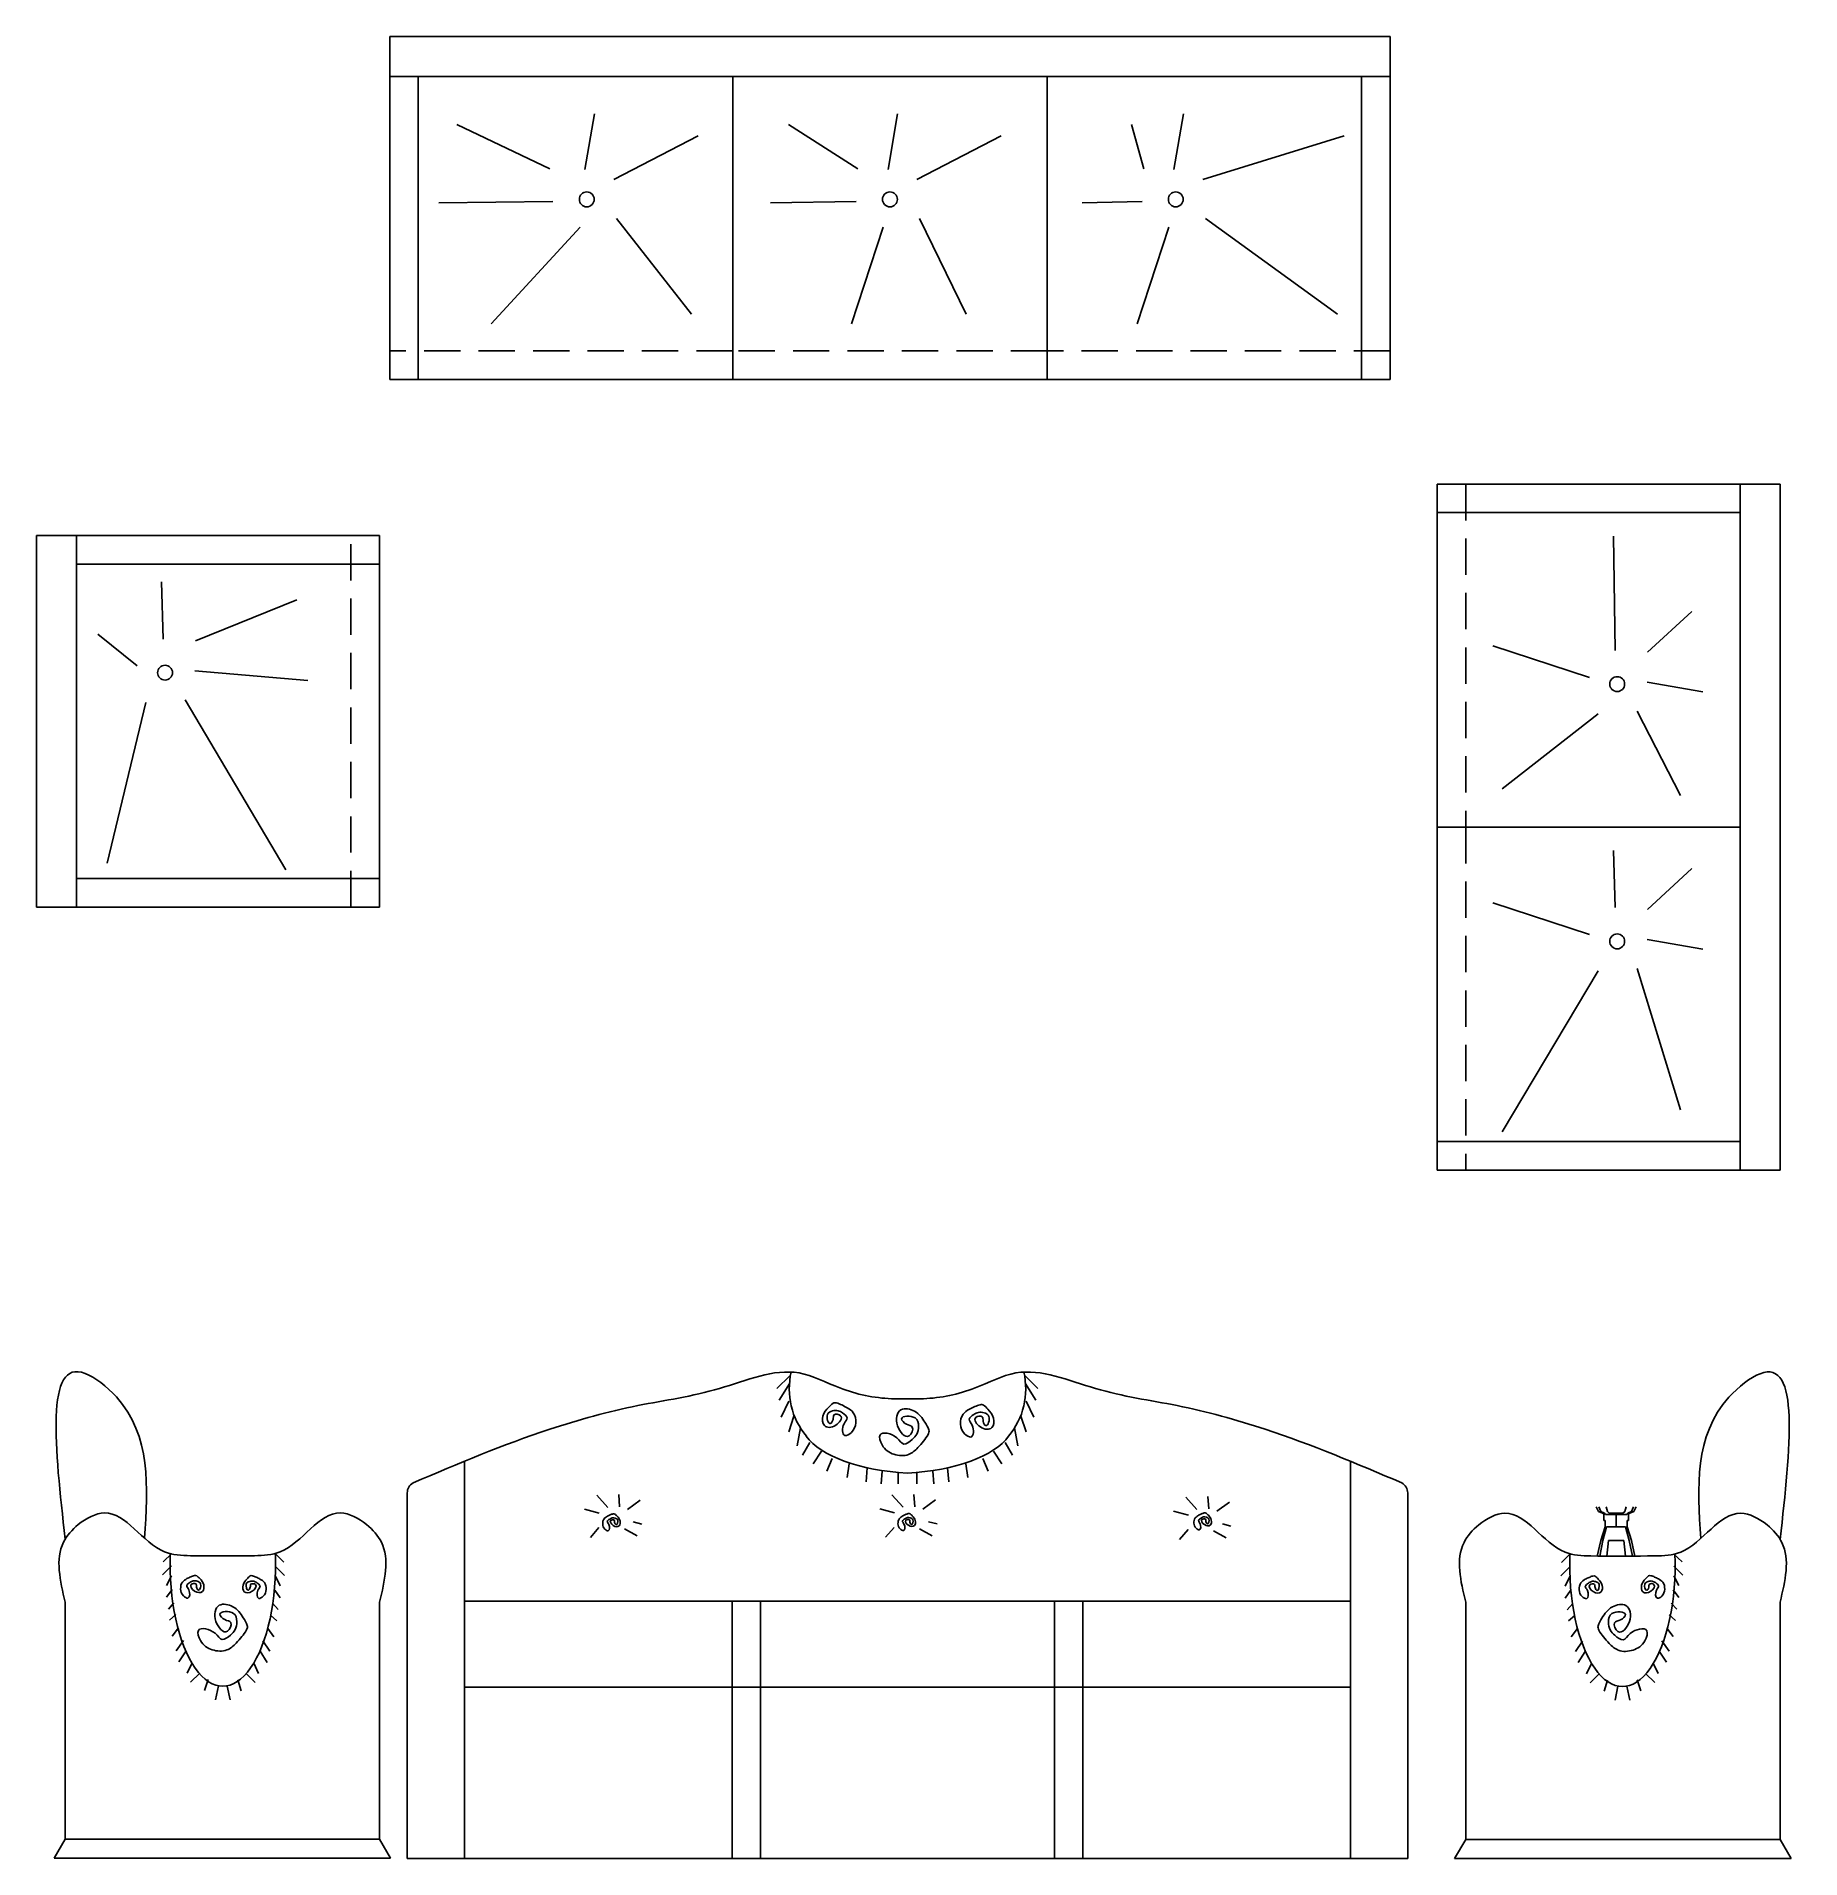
# Model space of a CAD drawing. Header units: millimetres. Extents: x 219 to 528, y 186 to 505.
import ezdxf

# ---------------------------------------------------------------- set-up
doc = ezdxf.new("R2010")
doc.units = ezdxf.units.MM
doc.linetypes.add('DASHED2', pattern=[9.525, 6.35, -3.175])

msp = doc.modelspace()

# ---------------------------------------------------------------- linework, layer by layer
for p, q in [((280.95, 444.67), (280.95, 504.67)), ((280.95, 504.67), (340.95, 504.67)), ((340.95, 504.67), (395.95, 504.67)), ((395.95, 504.67), (455.95, 504.67)), ((455.95, 444.67), (455.95, 504.67)), ((280.95, 497.67), (340.95, 497.67)), ((285.95, 444.67), (285.95, 497.67)), ((340.95, 444.67), (340.95, 497.67)), ((340.95, 497.67), (395.95, 497.67)), ((395.95, 444.67), (395.95, 497.67)), ((395.95, 497.67), (455.95, 497.67)), ((450.95, 444.67), (450.95, 497.67)), ((315.1, 481.39), (316.77, 491.14)), ((368.12, 481.39), (369.79, 491.14)), ((418.12, 481.39), (419.79, 491.14)), ((308.97, 481.49), (292.7, 489.25)), ((362.86, 481.49), (350.72, 489.25)), ((412.86, 481.49), (410.72, 489.25)), ((334.88, 487.27), (320.16, 479.67)), ((387.91, 487.27), (373.18, 479.67)), ((447.91, 487.27), (423.18, 479.67)), ((309.51, 475.82), (289.52, 475.54)), ((362.55, 475.82), (347.54, 475.54)), ((412.55, 475.82), (402.06, 475.54)), ((320.61, 472.83), (333.74, 456.07)), ((373.63, 472.83), (381.76, 456.07)), ((423.63, 472.83), (446.76, 456.07)), ((314.24, 471.31), (298.7, 454.4)), ((367.26, 471.31), (361.72, 454.4)), ((417.26, 471.31), (411.72, 454.4)), ((340.95, 444.67), (280.95, 444.67)), ((395.95, 444.67), (340.95, 444.67)), ((455.95, 444.67), (395.95, 444.67)), ((524.16, 426.37), (464.16, 426.37)), ((464.16, 426.37), (464.16, 366.37)), ((517.16, 366.37), (517.16, 426.37)), ((524.16, 366.37), (524.16, 426.37)), ((517.16, 421.37), (464.16, 421.37)), ((219.16, 417.37), (219.16, 352.37)), ((224.16, 417.37), (219.16, 417.37)), ((279.16, 417.37), (224.16, 417.37)), ((226.16, 417.37), (226.16, 352.37)), ((279.16, 352.37), (279.16, 417.37)), ((495.31, 397.27), (495.03, 417.28)), ((279.16, 412.37), (226.16, 412.37)), ((241.31, 399.26), (241.03, 409.27)), ((246.98, 398.96), (264.73, 406.09)), ((500.98, 396.97), (508.73, 404.1)), ((236.8, 394.56), (229.89, 400.09)), ((490.8, 392.56), (473.89, 398.1)), ((246.88, 393.69), (266.63, 392.03)), ((500.88, 391.7), (510.63, 390.03)), ((238.32, 388.18), (231.56, 360.06)), ((262.76, 358.91), (245.16, 388.63)), ((492.32, 386.19), (475.56, 373.06)), ((506.76, 371.91), (499.16, 386.64)), ((464.16, 366.37), (464.16, 306.37)), ((464.16, 366.37), (517.16, 366.37)), ((517.16, 306.37), (517.16, 366.37)), ((524.16, 306.37), (524.16, 366.37)), ((495.31, 352.27), (495.03, 362.28)), ((226.16, 357.37), (279.16, 357.37)), ((500.98, 351.97), (508.73, 359.1)), ((219.16, 352.37), (279.16, 352.37)), ((490.8, 347.56), (473.89, 353.1)), ((500.88, 346.7), (510.63, 345.03)), ((492.32, 341.19), (475.56, 313.06)), ((506.76, 316.91), (499.16, 341.64)), ((464.16, 311.37), (517.16, 311.37)), ((464.16, 306.37), (524.16, 306.37)), ((350.92, 270.39), (348.69, 268.16)), ((350.92, 269.09), (349.07, 266.12)), ((392.12, 270.39), (394.35, 268.16)), ((392.12, 269.09), (393.98, 266.12)), ((350.74, 265.94), (349.44, 263.16)), ((392.3, 265.94), (393.6, 263.16)), ((351.67, 263.34), (350.74, 260.56)), ((391.37, 263.34), (392.3, 260.56)), ((352.78, 261.3), (352.23, 258.15)), ((354.46, 258.71), (353.16, 256.48)), ((388.59, 258.71), (389.89, 256.48)), ((390.26, 261.3), (390.82, 258.15)), ((294.02, 255.42), (294.02, 185.93)), ((356.5, 257.22), (355.01, 255)), ((358.36, 255.92), (357.43, 253.7)), ((384.68, 255.92), (385.61, 253.7)), ((386.54, 257.22), (388.03, 255)), ((449.02, 255.42), (449.02, 185.93)), ((361.33, 255), (360.96, 252.59)), ((364.49, 254.26), (364.31, 251.84)), ((367.1, 253.7), (366.91, 251.47)), ((369.88, 253.51), (369.88, 251.47)), ((373.16, 253.51), (373.16, 251.47)), ((375.95, 253.7), (376.13, 251.47)), ((378.55, 254.26), (378.73, 251.84)), ((381.71, 255), (382.08, 252.59)), ((284.02, 249.89), (284.02, 185.93)), ((317.17, 249.49), (319.1, 247.34)), ((321.02, 249.59), (321.16, 247.43)), ((324.78, 248.65), (322.57, 247.01)), ((368.81, 249.53), (370.74, 247.37)), ((372.66, 249.62), (372.8, 247.47)), ((376.42, 248.68), (374.21, 247.04)), ((420.23, 249.15), (422.15, 246.99)), ((424.07, 249.24), (424.21, 247.09)), ((459.02, 249.89), (459.02, 185.93)), ((315.01, 247.06), (317.59, 246.35)), ((366.66, 247.09), (369.24, 246.39)), ((418.07, 246.71), (420.65, 246.01)), ((427.83, 248.3), (425.62, 246.67)), ((317.55, 243.83), (316.05, 242.09)), ((322.01, 243.59), (324.21, 242.37)), ((323.55, 244.81), (325.06, 244.43)), ((369.19, 243.86), (367.69, 242.13)), ((373.65, 243.63), (375.85, 242.41)), ((375.2, 244.84), (376.7, 244.47)), ((420.6, 243.48), (419.1, 241.75)), ((425.06, 243.25), (427.27, 242.03)), ((426.61, 244.46), (428.11, 244.09)), ((242.82, 239.3), (241.35, 237.86)), ((260.96, 239.21), (262.42, 237.75)), ((487.39, 239.16), (485.93, 237.7)), ((505.53, 239.25), (507.01, 237.81)), ((242.8, 237.11), (241.2, 235.55)), ((260.96, 237.02), (262.54, 235.44)), ((487.39, 236.97), (485.81, 235.39)), ((505.55, 237.06), (507.15, 235.5)), ((242.88, 232.98), (241.89, 231.65)), ((242.78, 235.41), (241.91, 233.72)), ((260.84, 232.89), (261.81, 231.55)), ((260.96, 235.32), (261.81, 233.62)), ((487.39, 235.27), (486.54, 233.57)), ((487.52, 232.84), (486.54, 231.5)), ((505.47, 232.93), (506.46, 231.6)), ((505.57, 235.36), (506.44, 233.67)), ((224.19, 189.3), (224.19, 230.8)), ((243.22, 230.67), (242.24, 229.58)), ((260.47, 230.58), (261.45, 229.49)), ((279.19, 230.8), (279.19, 189.3)), ((294.02, 230.93), (371.52, 230.93)), ((340.85, 230.93), (340.85, 185.93)), ((345.8, 185.93), (345.8, 230.93)), ((449.02, 230.93), (371.52, 230.93)), ((397.25, 185.93), (397.25, 230.93)), ((402.19, 230.93), (402.19, 185.93)), ((469.16, 230.75), (469.16, 189.25)), ((487.88, 230.53), (486.91, 229.43)), ((505.13, 230.62), (506.11, 229.53)), ((524.16, 189.25), (524.16, 230.75)), ((243.57, 228.6), (242.46, 227.63)), ((260.11, 228.51), (261.2, 227.54)), ((488.25, 228.46), (487.15, 227.49)), ((504.78, 228.55), (505.89, 227.58)), ((244.03, 226.28), (242.92, 224.83)), ((244.86, 224.09), (243.63, 222.27)), ((258.77, 224.02), (259.98, 222.19)), ((259.62, 226.2), (260.71, 224.74)), ((488.73, 226.15), (487.64, 224.69)), ((489.59, 223.96), (488.37, 222.14)), ((503.49, 224.03), (504.73, 222.22)), ((504.32, 226.23), (505.43, 224.78)), ((245.33, 222.26), (244.09, 220.32)), ((246.41, 220.18), (245.54, 218.37)), ((257.18, 220.13), (258.03, 218.3)), ((258.28, 222.19), (259.5, 220.25)), ((490.08, 222.14), (488.86, 220.2)), ((491.17, 220.07), (490.32, 218.25)), ((501.95, 220.13), (502.82, 218.31)), ((503.02, 222.21), (504.26, 220.27)), ((246.13, 216.78), (247.73, 218.34)), ((249.18, 217.23), (248.55, 215.3)), ((254.38, 217.21), (254.99, 215.26)), ((257.42, 216.72), (255.84, 218.3)), ((490.93, 216.67), (492.51, 218.25)), ((493.97, 217.16), (493.36, 215.21)), ((499.17, 217.18), (499.8, 215.25)), ((502.22, 216.73), (500.62, 218.29)), ((251, 216.12), (250.48, 213.7)), ((252.55, 216.11), (253.04, 213.68)), ((294.02, 215.93), (449.02, 215.93)), ((410.85, 215.93), (410.85, 215.93)), ((495.8, 216.06), (495.31, 213.63)), ((497.36, 216.07), (497.87, 213.65)), ((224.19, 189.3), (222.26, 185.98)), ((251.69, 189.3), (224.19, 189.3)), ((251.69, 189.3), (279.19, 189.3)), ((279.19, 189.3), (281.12, 185.98)), ((469.16, 189.25), (467.23, 185.93)), ((496.66, 189.25), (469.16, 189.25)), ((496.66, 189.25), (524.16, 189.25)), ((524.16, 189.25), (526.09, 185.93)), ((281.12, 185.98), (222.26, 185.98)), ((284.02, 185.93), (294.02, 185.93)), ((294.02, 185.93), (449.02, 185.93)), ((449.02, 185.93), (459.02, 185.93)), ((467.23, 185.93), (526.09, 185.93))]:
    msp.add_line(p, q)
at = {"linetype": 'DASHED2'}
for p, q in [((340.95, 449.67), (280.95, 449.67)), ((395.95, 449.67), (340.95, 449.67)), ((455.95, 449.67), (395.95, 449.67)), ((469.16, 426.37), (469.16, 366.37)), ((274.16, 352.37), (274.16, 417.37)), ((469.16, 366.37), (469.16, 306.37))]:
    msp.add_line(p, q, dxfattribs=at)
at = {"extrusion": (-2.4325e-13, 0, -1)}
for p, q in [((491.99, 247.44, -98.9), (492.4, 246.62, -98.9)), ((492.4, 246.62, -98.9), (493.11, 246.34, -98.9)), ((492.45, 247.44, -98.9), (492.83, 246.62, -98.9)), ((492.83, 246.62, -98.9), (493.42, 246.34, -98.9)), ((493.11, 246.34, -98.9), (493.31, 246.11, -98.9)), ((493.31, 246.11, -98.9), (493.31, 245.07, -98.9)), ((493.42, 246.34, -98.9), (493.59, 246.11, -98.9)), ((493.59, 246.11, -98.9), (495.47, 246.11, -98.9)), ((493.72, 247.44, -98.9), (493.95, 246.62, -98.9)), ((493.95, 246.62, -98.9), (494.28, 246.34, -98.9)), ((494.28, 246.34, -98.9), (496.67, 246.34, -98.9)), ((495.47, 246.11, -98.9), (495.47, 243.98, -98.9)), ((495.47, 246.11, -98.9), (497.35, 246.11, -98.9)), ((495.47, 243.98, -98.9), (495.47, 246.11, -98.9)), ((496.67, 246.34, -98.9), (497.02, 246.62, -98.9)), ((497.02, 246.62, -98.9), (497.23, 247.44, -98.9)), ((497.35, 246.11, -98.9), (497.53, 246.34, -98.9)), ((497.53, 246.34, -98.9), (498.14, 246.62, -98.9)), ((497.66, 246.11, -98.9), (497.86, 246.34, -98.9)), ((497.66, 245.07, -98.9), (497.66, 246.11, -98.9)), ((497.86, 246.34, -98.9), (498.55, 246.62, -98.9)), ((498.14, 246.62, -98.9), (498.5, 247.44, -98.9)), ((498.55, 246.62, -98.9), (498.98, 247.44, -98.9)), ((493.57, 243.98, -98.9), (492.81, 241.59, -98.9)), ((493.82, 243.98, -98.9), (493.16, 241.59, -98.9)), ((493.31, 245.07, -98.9), (493.57, 245.07, -98.9)), ((493.57, 245.07, -98.9), (493.57, 243.98, -98.9)), ((495.47, 243.98, -98.9), (493.82, 243.98, -98.9)), ((497.12, 243.98, -98.9), (495.47, 243.98, -98.9)), ((497.78, 241.59, -98.9), (497.12, 243.98, -98.9)), ((497.38, 245.07, -98.9), (497.66, 245.07, -98.9)), ((497.38, 243.98, -98.9), (497.38, 245.07, -98.9)), ((498.14, 241.59, -98.9), (497.38, 243.98, -98.9)), ((492.81, 241.59, -98.9), (492.18, 238.83, -98.9)), ((493.16, 241.59, -98.9), (492.61, 238.82, -98.9)), ((494.15, 241.59, -98.9), (493.83, 238.81, -98.9)), ((496.82, 241.59, -98.9), (494.15, 241.59, -98.9)), ((497.12, 238.81, -98.9), (496.82, 241.59, -98.9)), ((498.33, 238.82, -98.9), (497.78, 241.59, -98.9)), ((498.76, 238.83, -98.9), (498.14, 241.59, -98.9))]:
    msp.add_line(p, q, dxfattribs=at)
for centre in [(315.43, 476.17), (368.45, 476.17), (418.45, 476.17), (241.66, 393.37), (495.66, 391.37), (495.66, 346.37)]:
    msp.add_circle(centre, 1.3)
for centre, radius, start, end in [((363.81, 268.1), 12.97, 166.9551, 219.7195), ((379.24, 268.1), 12.97, 320.2805, 13.0449), ((286.02, 249.89), 2, 119.2272, 180), ((457.02, 249.89), 2, 0, 60.7728)]:
    msp.add_arc(centre, radius, start, end)
at = {"extrusion": (0, 0, -1)}
for centre, major_axis, start_param, end_param in [((374.25, 262.49), (-21.34, 0), 4.84082, 5.988977), ((251.77, 237.41), (0, -21.34), 4.623479, 7.940614)]:
    msp.add_ellipse(centre, major_axis=major_axis, ratio=0.432355, start_param=start_param, end_param=end_param, dxfattribs=at)
for centre, major_axis, start_param, end_param in [((368.79, 262.49), (21.34, 0), 4.84082, 5.988977), ((496.58, 237.36), (0, -21.34), 4.623479, 7.940614)]:
    msp.add_ellipse(centre, major_axis=major_axis, ratio=0.432355, start_param=start_param, end_param=end_param)
for points in [[(224.19, 241.81), (227.69, 270.8), (233.15, 266.67), (238.06, 241.95)], [(285.04, 251.64), (308.94, 261.03), (324.36, 265.16), (338.65, 268.16), (352.56, 270.87), (359.7, 268.25), (368.73, 266.37), (371.68, 266.37)], [(458, 251.64), (434.1, 261.03), (418.68, 265.16), (404.4, 268.16), (390.48, 270.87), (383.34, 268.25), (374.31, 266.37), (371.36, 266.37)], [(524.16, 241.76), (520.66, 270.75), (515.21, 266.62), (510.29, 241.9)], [(224.19, 230.8), (223.9, 241.28), (226.48, 244.34), (231.04, 246.39), (241.57, 239.59), (246.08, 238.91), (247.4, 238.91)], [(279.19, 230.8), (279.49, 241.28), (276.91, 244.34), (272.34, 246.39), (261.81, 239.59), (257.3, 238.91), (247.4, 238.91)], [(469.16, 230.75), (468.87, 241.23), (471.45, 244.29), (476.01, 246.34), (486.54, 239.54), (491.05, 238.86), (500.96, 238.86)], [(524.16, 230.75), (524.46, 241.23), (521.88, 244.29), (517.31, 246.34), (506.78, 239.54), (502.27, 238.86), (500.96, 238.86)]]:
    msp.add_spline(points, degree=3)
for points, start_tangent, end_tangent in [([(358.53, 265.59), (357.74, 264.89), (356.73, 263.33), (356.98, 261.67), (358.98, 261.74), (359.82, 263.4), (358.69, 263.53), (358.51, 262.75), (358.02, 262.01), (357.51, 263.59), (358.39, 264.23), (359.39, 264.27), (360.17, 263.87), (360.95, 263.04), (360.42, 262), (360.58, 259.95), (361.71, 260.46), (362.47, 262.16), (362.05, 263.91), (360.96, 264.78), (360.01, 265.27), (359.1, 265.63), (358.53, 265.59)], (-0.827042, -0.562141), (-0.827042, -0.562141)), ([(375.27, 260.91), (374.58, 262.24), (372.77, 264.19), (370.38, 264.42), (369.79, 261.62), (371.79, 259.88), (372.37, 261.4), (371.35, 261.92), (370.49, 262.85), (372.85, 263.01), (373.45, 261.57), (373.15, 260.17), (372.33, 259.23), (370.9, 258.44), (369.64, 259.54), (366.74, 260.03), (367.07, 258.28), (369.15, 256.64), (371.72, 256.62), (373.32, 257.81), (374.32, 258.97), (375.13, 260.11), (375.27, 260.91)], (-0.344267, 0.938872), (-0.344267, 0.938872)), ([(384.81, 265.26), (385.58, 264.55), (386.56, 262.96), (386.27, 261.31), (384.27, 261.43), (383.47, 263.1), (384.6, 263.21), (384.76, 262.43), (385.23, 261.68), (385.78, 263.24), (384.92, 263.91), (383.92, 263.97), (383.13, 263.59), (382.33, 262.78), (382.83, 261.72), (382.62, 259.67), (381.5, 260.22), (380.79, 261.93), (381.25, 263.67), (382.36, 264.52), (383.32, 264.98), (384.24, 265.31), (384.81, 265.26)], (0.812885, -0.582424), (0.812885, -0.582424)), ([(320.32, 246.2), (320.73, 245.83), (321.24, 244.99), (321.09, 244.13), (320.04, 244.19), (319.62, 245.07), (320.21, 245.13), (320.3, 244.71), (320.54, 244.32), (320.83, 245.14), (320.38, 245.49), (319.85, 245.52), (319.44, 245.32), (319.02, 244.9), (319.29, 244.34), (319.18, 243.27), (318.59, 243.55), (318.21, 244.45), (318.46, 245.37), (319.04, 245.81), (319.54, 246.06), (320.03, 246.23), (320.32, 246.2)], (0.812885, -0.582424), (0.812885, -0.582424)), ([(371.97, 246.24), (372.37, 245.87), (372.88, 245.04), (372.73, 244.17), (371.68, 244.23), (371.26, 245.11), (371.86, 245.17), (371.94, 244.76), (372.19, 244.36), (372.47, 245.18), (372.02, 245.53), (371.5, 245.57), (371.08, 245.37), (370.66, 244.94), (370.93, 244.38), (370.82, 243.31), (370.23, 243.6), (369.86, 244.5), (370.1, 245.41), (370.68, 245.86), (371.19, 246.1), (371.67, 246.27), (371.97, 246.24)], (0.812885, -0.582424), (0.812885, -0.582424)), ([(423.74, 246.36), (424.15, 245.98), (424.66, 245.15), (424.51, 244.28), (423.45, 244.35), (423.03, 245.23), (423.63, 245.28), (423.71, 244.87), (423.96, 244.48), (424.25, 245.3), (423.8, 245.65), (423.27, 245.68), (422.86, 245.48), (422.44, 245.05), (422.7, 244.5), (422.59, 243.43), (422, 243.71), (421.63, 244.61), (421.87, 245.52), (422.45, 245.97), (422.96, 246.21), (423.44, 246.39), (423.74, 246.36)], (0.812885, -0.582424), (0.812885, -0.582424)), ([(247.19, 235.41), (247.74, 234.91), (248.42, 233.8), (248.22, 232.65), (246.81, 232.73), (246.25, 233.9), (247.05, 233.98), (247.16, 233.43), (247.49, 232.9), (247.87, 234), (247.27, 234.46), (246.57, 234.51), (246.02, 234.24), (245.46, 233.67), (245.81, 232.93), (245.67, 231.5), (244.88, 231.88), (244.38, 233.08), (244.71, 234.3), (245.48, 234.89), (246.15, 235.22), (246.8, 235.45), (247.19, 235.41)], (0.812885, -0.582424), (0.812885, -0.582424)), ([(256.55, 235.37), (256, 234.87), (255.31, 233.77), (255.5, 232.61), (256.9, 232.68), (257.47, 233.85), (256.68, 233.93), (256.56, 233.38), (256.23, 232.86), (255.86, 233.96), (256.46, 234.42), (257.16, 234.45), (257.71, 234.18), (258.27, 233.61), (257.91, 232.87), (258.04, 231.44), (258.83, 231.81), (259.34, 233.01), (259.03, 234.23), (258.26, 234.83), (257.59, 235.16), (256.94, 235.4), (256.55, 235.37)], (-0.81873, -0.574178), (-0.81873, -0.574178)), ([(491.8, 235.32), (492.35, 234.82), (493.04, 233.72), (492.85, 232.56), (491.45, 232.63), (490.88, 233.8), (491.67, 233.88), (491.79, 233.33), (492.12, 232.81), (492.5, 233.9), (491.89, 234.37), (491.19, 234.4), (490.64, 234.13), (490.09, 233.56), (490.45, 232.82), (490.32, 231.39), (489.53, 231.76), (489.01, 232.96), (489.33, 234.18), (490.09, 234.78), (490.77, 235.11), (491.41, 235.35), (491.8, 235.32)], (0.81873, -0.574178), (0.81873, -0.574178)), ([(501.16, 235.36), (500.62, 234.86), (499.93, 233.75), (500.14, 232.59), (501.54, 232.68), (502.1, 233.85), (501.3, 233.93), (501.19, 233.38), (500.86, 232.85), (500.48, 233.94), (501.08, 234.41), (501.78, 234.46), (502.34, 234.19), (502.89, 233.62), (502.54, 232.88), (502.69, 231.45), (503.47, 231.83), (503.97, 233.03), (503.65, 234.25), (502.87, 234.84), (502.2, 235.17), (501.55, 235.4), (501.16, 235.36)], (-0.812885, -0.582424), (-0.812885, -0.582424)), ([(256.04, 226.71), (255.35, 228.05), (253.54, 229.99), (251.15, 230.23), (250.56, 227.42), (252.56, 225.68), (253.14, 227.2), (252.12, 227.73), (251.26, 228.66), (253.62, 228.82), (254.21, 227.38), (253.92, 225.97), (253.1, 225.03), (251.67, 224.24), (250.41, 225.34), (247.51, 225.83), (247.83, 224.08), (249.92, 222.45), (252.49, 222.42), (254.08, 223.62), (255.09, 224.77), (255.9, 225.91), (256.04, 226.71)], (-0.344267, 0.938872), (-0.344267, 0.938872)), ([(492.32, 226.66), (493, 228), (494.82, 229.94), (497.2, 230.18), (497.79, 227.37), (495.8, 225.63), (495.21, 227.15), (496.24, 227.68), (497.09, 228.6), (494.73, 228.77), (494.14, 227.33), (494.44, 225.92), (495.26, 224.98), (496.68, 224.19), (497.94, 225.29), (500.84, 225.78), (500.52, 224.03), (498.43, 222.4), (495.86, 222.37), (494.27, 223.57), (493.27, 224.72), (492.46, 225.86), (492.32, 226.66)], (0.344267, 0.938872), (0.344267, 0.938872))]:
    msp.add_spline(points, degree=3, dxfattribs=dict(start_tangent=start_tangent, end_tangent=end_tangent))

doc.saveas('drawing.dxf')
